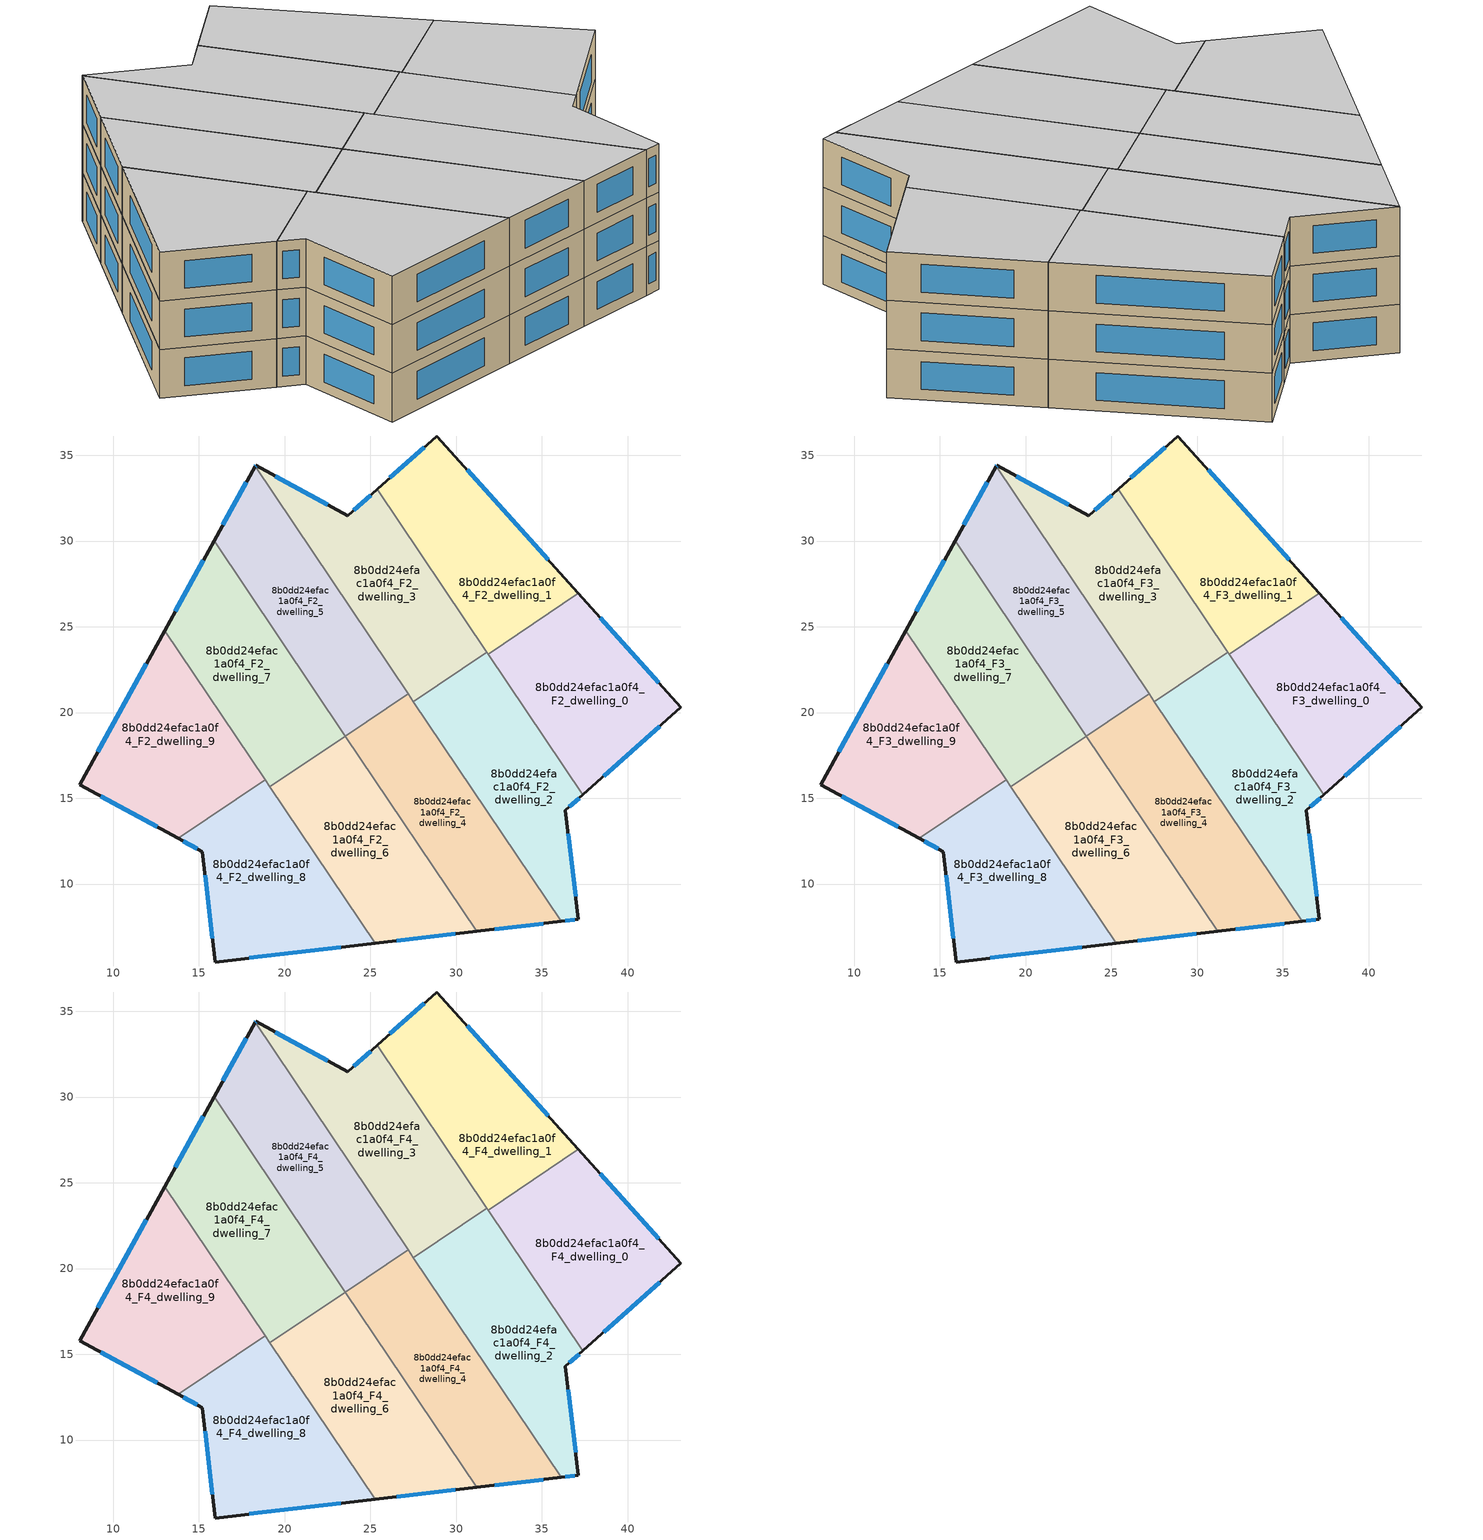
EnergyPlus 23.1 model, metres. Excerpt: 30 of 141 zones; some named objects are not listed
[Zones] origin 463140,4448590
8b0dd24efac1a0f4_F2_dwelling_0
 floor to 8b0dd24efac1a0f4_F1_dwelling_0 (EU_floor_Construction): 37.12,26.95 43.09,20.31 37.38,15.2 31.86,23.4 z6
 wall outside (EU_wall_Construction): 37.38,15.2 43.09,20.31 37.12,26.95 z6:9
 wall to 8b0dd24efac1a0f4_F2_dwelling_1 (EU_wall_Construction): 37.12,26.95 31.86,23.4 z6:9
 wall to 8b0dd24efac1a0f4_F2_dwelling_2 (EU_wall_Construction): 31.86,23.4 37.38,15.2 z6:9
 window (EU_Window_Construction): 41.82,21.73 38.4,25.52 / 38.6,16.29 41.87,19.21 z6.64:8.36
8b0dd24efac1a0f4_F2_dwelling_1
 floor to 8b0dd24efac1a0f4_F1_dwelling_1 (EU_floor_Construction): 28.87,36.13 37.12,26.95 31.86,23.4 25.39,33.01 z6
 wall outside (EU_wall_Construction): 37.12,26.95 28.87,36.13 25.39,33.01 z6:9
 wall to 8b0dd24efac1a0f4_F2_dwelling_3 (EU_wall_Construction): 25.39,33.01 31.78,23.51 z6:9
 wall to 8b0dd24efac1a0f4_F2_dwelling_2 (EU_wall_Construction): 31.78,23.51 31.86,23.4 z6:9
 window (EU_Window_Construction): 28.12,35.46 26.13,33.68 / 35.36,28.91 30.64,34.16 z6.64:8.36
8b0dd24efac1a0f4_F2_dwelling_2
 floor to 8b0dd24efac1a0f4_F1_dwelling_2 (EU_floor_Construction): 31.78,23.51 37.38,15.2 36.37,14.3 37.13,7.94 36.14,7.82 27.51,20.64 z6
 wall outside (EU_wall_Construction): 36.14,7.82 37.13,7.94 36.37,14.3 37.38,15.2 z6:9
 wall to 8b0dd24efac1a0f4_F2_dwelling_3 (EU_wall_Construction): 31.78,23.51 27.51,20.64 z6:9
 wall to 8b0dd24efac1a0f4_F2_dwelling_4 (EU_wall_Construction): 27.51,20.64 36.14,7.82 z6:9
 window (EU_Window_Construction): 36.35,7.85 36.91,7.91 / 36.59,14.49 37.16,15.01 / 36.96,9.3 36.54,12.94 z6.64:8.36
8b0dd24efac1a0f4_F2_dwelling_3
 floor to 8b0dd24efac1a0f4_F1_dwelling_3 (EU_floor_Construction): 25.39,33.01 31.78,23.51 27.51,20.64 18.28,34.36 18.3,34.41 23.67,31.48 z6
 wall outside (EU_wall_Construction): 25.39,33.01 23.67,31.48 18.3,34.41 18.28,34.36 z6:9
 wall to 8b0dd24efac1a0f4_F2_dwelling_5 (EU_wall_Construction): 18.28,34.36 27.2,21.09 z6:9
 wall to 8b0dd24efac1a0f4_F2_dwelling_4 (EU_wall_Construction): 27.21,21.09 27.51,20.64 z6:9
 window (EU_Window_Construction): 18.3,34.4 18.28,34.37 / 22.52,32.11 19.45,33.78 / 25.02,32.68 24.04,31.81 z6.64:8.36
8b0dd24efac1a0f4_F2_dwelling_4
 floor to 8b0dd24efac1a0f4_F1_dwelling_4 (EU_floor_Construction): 27.21,21.09 36.14,7.82 31.2,7.24 23.54,18.62 z6
 wall outside (EU_wall_Construction): 31.2,7.24 36.14,7.82 z6:9
 wall to 8b0dd24efac1a0f4_F2_dwelling_5 (EU_wall_Construction): 27.21,21.09 23.54,18.62 z6:9
 wall to 8b0dd24efac1a0f4_F2_dwelling_6 (EU_wall_Construction): 23.54,18.62 31.2,7.24 z6:9
 window (EU_Window_Construction): 32.26,7.37 35.08,7.7 z6.64:8.36
8b0dd24efac1a0f4_F2_dwelling_5
 floor to 8b0dd24efac1a0f4_F1_dwelling_5 (EU_floor_Construction): 18.28,34.36 27.21,21.09 23.54,18.62 15.88,30.01 z6
 wall outside (EU_wall_Construction): 18.28,34.36 15.88,30.01 z6:9
 wall to 8b0dd24efac1a0f4_F2_dwelling_7 (EU_wall_Construction): 15.88,30.01 23.54,18.63 z6:9
 window (EU_Window_Construction): 17.76,33.43 16.39,30.94 z6.64:8.36
8b0dd24efac1a0f4_F2_dwelling_6
 floor to 8b0dd24efac1a0f4_F1_dwelling_6 (EU_floor_Construction): 23.54,18.63 31.2,7.24 25.27,6.55 19.13,15.66 z6
 wall outside (EU_wall_Construction): 25.27,6.55 31.2,7.24 z6:9
 wall to 8b0dd24efac1a0f4_F2_dwelling_7 (EU_wall_Construction): 23.54,18.63 19.13,15.66 z6:9
 wall to 8b0dd24efac1a0f4_F2_dwelling_8 (EU_wall_Construction): 19.13,15.66 25.27,6.55 z6:9
 window (EU_Window_Construction): 26.54,6.7 29.93,7.09 z6.64:8.36
8b0dd24efac1a0f4_F2_dwelling_7
 floor to 8b0dd24efac1a0f4_F1_dwelling_7 (EU_floor_Construction): 15.88,30.01 23.54,18.63 19.13,15.66 13,24.78 z6
 wall outside (EU_wall_Construction): 15.88,30.01 13,24.78 z6:9
 wall to 8b0dd24efac1a0f4_F2_dwelling_9 (EU_wall_Construction): 13,24.78 18.86,16.07 z6:9
 wall to 8b0dd24efac1a0f4_F2_dwelling_8 (EU_wall_Construction): 18.86,16.07 19.13,15.66 z6:9
 window (EU_Window_Construction): 15.26,28.89 13.61,25.9 z6.64:8.36
8b0dd24efac1a0f4_F2_dwelling_8
 floor to 8b0dd24efac1a0f4_F1_dwelling_8 (EU_floor_Construction): 18.86,16.07 25.27,6.55 15.95,5.45 15.19,11.88 13.78,12.66 z6
 wall outside (EU_wall_Construction): 13.78,12.66 15.19,11.88 15.95,5.45 25.27,6.55 z6:9
 wall to 8b0dd24efac1a0f4_F2_dwelling_9 (EU_wall_Construction): 18.86,16.07 13.78,12.66 z6:9
 window (EU_Window_Construction): 14.09,12.49 14.89,12.05 / 17.95,5.69 23.27,6.31 / 15.35,10.51 15.79,6.83 z6.64:8.36
8b0dd24efac1a0f4_F2_dwelling_9
 floor to 8b0dd24efac1a0f4_F1_dwelling_9 (EU_floor_Construction): 13,24.78 18.86,16.07 13.78,12.66 8.05,15.8 z6
 wall outside (EU_wall_Construction): 13,24.78 8.05,15.8 13.78,12.66 z6:9
 window (EU_Window_Construction): 9.28,15.13 12.56,13.33 / 11.94,22.86 9.11,17.73 z6.64:8.36
8b0dd24efac1a0f4_F3_dwelling_0
 floor to 8b0dd24efac1a0f4_F2_dwelling_0 (EU_floor_Construction): 37.12,26.95 43.09,20.31 37.38,15.2 31.86,23.4 z9
 wall outside (EU_wall_Construction): 37.38,15.2 43.09,20.31 37.12,26.95 z9:12
 wall to 8b0dd24efac1a0f4_F3_dwelling_1 (EU_wall_Construction): 37.12,26.95 31.86,23.4 z9:12
 wall to 8b0dd24efac1a0f4_F3_dwelling_2 (EU_wall_Construction): 31.86,23.4 37.38,15.2 z9:12
 window (EU_Window_Construction): 41.82,21.73 38.4,25.52 / 38.6,16.29 41.87,19.21 z9.64:11.36
8b0dd24efac1a0f4_F3_dwelling_1
 floor to 8b0dd24efac1a0f4_F2_dwelling_1 (EU_floor_Construction): 28.87,36.13 37.12,26.95 31.86,23.4 25.39,33.01 z9
 wall outside (EU_wall_Construction): 37.12,26.95 28.87,36.13 25.39,33.01 z9:12
 wall to 8b0dd24efac1a0f4_F3_dwelling_3 (EU_wall_Construction): 25.39,33.01 31.78,23.51 z9:12
 wall to 8b0dd24efac1a0f4_F3_dwelling_2 (EU_wall_Construction): 31.78,23.51 31.86,23.4 z9:12
 window (EU_Window_Construction): 28.12,35.46 26.13,33.68 / 35.36,28.91 30.64,34.16 z9.64:11.36
8b0dd24efac1a0f4_F3_dwelling_2
 floor to 8b0dd24efac1a0f4_F2_dwelling_2 (EU_floor_Construction): 31.78,23.51 37.38,15.2 36.37,14.3 37.13,7.94 36.14,7.82 27.51,20.64 z9
 wall outside (EU_wall_Construction): 36.14,7.82 37.13,7.94 36.37,14.3 37.38,15.2 z9:12
 wall to 8b0dd24efac1a0f4_F3_dwelling_3 (EU_wall_Construction): 31.78,23.51 27.51,20.64 z9:12
 wall to 8b0dd24efac1a0f4_F3_dwelling_4 (EU_wall_Construction): 27.51,20.64 36.14,7.82 z9:12
 window (EU_Window_Construction): 36.35,7.85 36.91,7.91 / 36.59,14.49 37.16,15.01 / 36.96,9.3 36.54,12.94 z9.64:11.36
8b0dd24efac1a0f4_F3_dwelling_3
 floor to 8b0dd24efac1a0f4_F2_dwelling_3 (EU_floor_Construction): 25.39,33.01 31.78,23.51 27.51,20.64 18.28,34.36 18.3,34.41 23.67,31.48 z9
 wall outside (EU_wall_Construction): 25.39,33.01 23.67,31.48 18.3,34.41 18.28,34.36 z9:12
 wall to 8b0dd24efac1a0f4_F3_dwelling_5 (EU_wall_Construction): 18.28,34.36 27.2,21.09 z9:12
 wall to 8b0dd24efac1a0f4_F3_dwelling_4 (EU_wall_Construction): 27.21,21.09 27.51,20.64 z9:12
 window (EU_Window_Construction): 18.3,34.4 18.28,34.37 / 22.52,32.11 19.45,33.78 / 25.02,32.68 24.04,31.81 z9.64:11.36
8b0dd24efac1a0f4_F3_dwelling_4
 floor to 8b0dd24efac1a0f4_F2_dwelling_4 (EU_floor_Construction): 27.21,21.09 36.14,7.82 31.2,7.24 23.54,18.62 z9
 wall outside (EU_wall_Construction): 31.2,7.24 36.14,7.82 z9:12
 wall to 8b0dd24efac1a0f4_F3_dwelling_5 (EU_wall_Construction): 27.21,21.09 23.54,18.62 z9:12
 wall to 8b0dd24efac1a0f4_F3_dwelling_6 (EU_wall_Construction): 23.54,18.62 31.2,7.24 z9:12
 window (EU_Window_Construction): 32.26,7.37 35.08,7.7 z9.64:11.36
8b0dd24efac1a0f4_F3_dwelling_5
 floor to 8b0dd24efac1a0f4_F2_dwelling_5 (EU_floor_Construction): 18.28,34.36 27.21,21.09 23.54,18.62 15.88,30.01 z9
 wall outside (EU_wall_Construction): 18.28,34.36 15.88,30.01 z9:12
 wall to 8b0dd24efac1a0f4_F3_dwelling_7 (EU_wall_Construction): 15.88,30.01 23.54,18.63 z9:12
 window (EU_Window_Construction): 17.76,33.43 16.39,30.94 z9.64:11.36
8b0dd24efac1a0f4_F3_dwelling_6
 floor to 8b0dd24efac1a0f4_F2_dwelling_6 (EU_floor_Construction): 23.54,18.63 31.2,7.24 25.27,6.55 19.13,15.66 z9
 wall outside (EU_wall_Construction): 25.27,6.55 31.2,7.24 z9:12
 wall to 8b0dd24efac1a0f4_F3_dwelling_7 (EU_wall_Construction): 23.54,18.63 19.13,15.66 z9:12
 wall to 8b0dd24efac1a0f4_F3_dwelling_8 (EU_wall_Construction): 19.13,15.66 25.27,6.55 z9:12
 window (EU_Window_Construction): 26.54,6.7 29.93,7.09 z9.64:11.36
8b0dd24efac1a0f4_F3_dwelling_7
 floor to 8b0dd24efac1a0f4_F2_dwelling_7 (EU_floor_Construction): 15.88,30.01 23.54,18.63 19.13,15.66 13,24.78 z9
 wall outside (EU_wall_Construction): 15.88,30.01 13,24.78 z9:12
 wall to 8b0dd24efac1a0f4_F3_dwelling_9 (EU_wall_Construction): 13,24.78 18.86,16.07 z9:12
 wall to 8b0dd24efac1a0f4_F3_dwelling_8 (EU_wall_Construction): 18.86,16.07 19.13,15.66 z9:12
 window (EU_Window_Construction): 15.26,28.89 13.61,25.9 z9.64:11.36
8b0dd24efac1a0f4_F3_dwelling_8
 floor to 8b0dd24efac1a0f4_F2_dwelling_8 (EU_floor_Construction): 18.86,16.07 25.27,6.55 15.95,5.45 15.19,11.88 13.78,12.66 z9
 wall outside (EU_wall_Construction): 13.78,12.66 15.19,11.88 15.95,5.45 25.27,6.55 z9:12
 wall to 8b0dd24efac1a0f4_F3_dwelling_9 (EU_wall_Construction): 18.86,16.07 13.78,12.66 z9:12
 window (EU_Window_Construction): 14.09,12.49 14.89,12.05 / 17.95,5.69 23.27,6.31 / 15.35,10.51 15.79,6.83 z9.64:11.36
8b0dd24efac1a0f4_F3_dwelling_9
 floor to 8b0dd24efac1a0f4_F2_dwelling_9 (EU_floor_Construction): 13,24.78 18.86,16.07 13.78,12.66 8.05,15.8 z9
 wall outside (EU_wall_Construction): 13,24.78 8.05,15.8 13.78,12.66 z9:12
 window (EU_Window_Construction): 9.28,15.13 12.56,13.33 / 11.94,22.86 9.11,17.73 z9.64:11.36
8b0dd24efac1a0f4_F4_dwelling_0
 floor to 8b0dd24efac1a0f4_F3_dwelling_0 (EU_floor_Construction): 37.12,26.95 43.09,20.31 37.38,15.2 31.86,23.4 z12
 wall outside (EU_wall_Construction): 37.38,15.2 43.09,20.31 37.12,26.95 z12:15
 wall to 8b0dd24efac1a0f4_F4_dwelling_1 (EU_wall_Construction): 37.12,26.95 31.86,23.4 z12:15
 wall to 8b0dd24efac1a0f4_F4_dwelling_2 (EU_wall_Construction): 31.86,23.4 37.38,15.2 z12:15
 window (EU_Window_Construction): 41.82,21.73 38.4,25.52 / 38.6,16.29 41.87,19.21 z12.64:14.36
 ceiling to 8b0dd24efac1a0f4_F5_dwelling_0 (EU_floor_Construction): 43.09,20.31 37.12,26.95 31.86,23.4 37.38,15.2 z15
8b0dd24efac1a0f4_F4_dwelling_1
 floor to 8b0dd24efac1a0f4_F3_dwelling_1 (EU_floor_Construction): 28.87,36.13 37.12,26.95 31.86,23.4 25.39,33.01 z12
 wall outside (EU_wall_Construction): 37.12,26.95 28.87,36.13 25.39,33.01 z12:15
 wall to 8b0dd24efac1a0f4_F4_dwelling_3 (EU_wall_Construction): 25.39,33.01 31.78,23.51 z12:15
 wall to 8b0dd24efac1a0f4_F4_dwelling_2 (EU_wall_Construction): 31.78,23.51 31.86,23.4 z12:15
 window (EU_Window_Construction): 28.12,35.46 26.13,33.68 / 35.36,28.91 30.64,34.16 z12.64:14.36
 ceiling to 8b0dd24efac1a0f4_F5_dwelling_1 (EU_floor_Construction): 37.12,26.95 28.87,36.13 25.39,33.01 31.86,23.4 z15
8b0dd24efac1a0f4_F4_dwelling_2
 floor to 8b0dd24efac1a0f4_F3_dwelling_2 (EU_floor_Construction): 31.78,23.51 37.38,15.2 36.37,14.3 37.13,7.94 36.14,7.82 27.51,20.64 z12
 wall outside (EU_wall_Construction): 36.14,7.82 37.13,7.94 36.37,14.3 37.38,15.2 z12:15
 wall to 8b0dd24efac1a0f4_F4_dwelling_3 (EU_wall_Construction): 31.78,23.51 27.51,20.64 z12:15
 wall to 8b0dd24efac1a0f4_F4_dwelling_4 (EU_wall_Construction): 27.51,20.64 36.14,7.82 z12:15
 window (EU_Window_Construction): 36.35,7.85 36.91,7.91 / 36.59,14.49 37.16,15.01 / 36.96,9.3 36.54,12.94 z12.64:14.36
 ceiling to 8b0dd24efac1a0f4_F5_dwelling_2 (EU_floor_Construction): 37.13,7.94 36.37,14.3 37.38,15.2 31.78,23.51 27.51,20.64 36.14,7.82 z15
8b0dd24efac1a0f4_F4_dwelling_3
 floor to 8b0dd24efac1a0f4_F3_dwelling_3 (EU_floor_Construction): 25.39,33.01 31.78,23.51 27.51,20.64 18.28,34.36 18.3,34.41 23.67,31.48 z12
 wall outside (EU_wall_Construction): 25.39,33.01 23.67,31.48 18.3,34.41 18.28,34.36 z12:15
 wall to 8b0dd24efac1a0f4_F4_dwelling_5 (EU_wall_Construction): 18.28,34.36 27.2,21.09 z12:15
 wall to 8b0dd24efac1a0f4_F4_dwelling_4 (EU_wall_Construction): 27.21,21.09 27.51,20.64 z12:15
 window (EU_Window_Construction): 18.3,34.4 18.28,34.37 / 22.52,32.11 19.45,33.78 / 25.02,32.68 24.04,31.81 z12.64:14.36
 ceiling to 8b0dd24efac1a0f4_F5_dwelling_3 (EU_floor_Construction): 31.78,23.51 25.39,33.01 23.67,31.48 18.3,34.41 18.28,34.36 27.51,20.64 z15
8b0dd24efac1a0f4_F4_dwelling_4
 floor to 8b0dd24efac1a0f4_F3_dwelling_4 (EU_floor_Construction): 27.21,21.09 36.14,7.82 31.2,7.24 23.54,18.62 z12
 wall outside (EU_wall_Construction): 31.2,7.24 36.14,7.82 z12:15
 wall to 8b0dd24efac1a0f4_F4_dwelling_5 (EU_wall_Construction): 27.21,21.09 23.54,18.62 z12:15
 wall to 8b0dd24efac1a0f4_F4_dwelling_6 (EU_wall_Construction): 23.54,18.62 31.2,7.24 z12:15
 window (EU_Window_Construction): 32.26,7.37 35.08,7.7 z12.64:14.36
 ceiling to 8b0dd24efac1a0f4_F5_dwelling_4 (EU_floor_Construction): 36.14,7.82 27.21,21.09 23.54,18.62 31.2,7.24 z15
8b0dd24efac1a0f4_F4_dwelling_5
 floor to 8b0dd24efac1a0f4_F3_dwelling_5 (EU_floor_Construction): 18.28,34.36 27.21,21.09 23.54,18.62 15.88,30.01 z12
 wall outside (EU_wall_Construction): 18.28,34.36 15.88,30.01 z12:15
 wall to 8b0dd24efac1a0f4_F4_dwelling_7 (EU_wall_Construction): 15.88,30.01 23.54,18.63 z12:15
 window (EU_Window_Construction): 17.76,33.43 16.39,30.94 z12.64:14.36
 ceiling to 8b0dd24efac1a0f4_F5_dwelling_5 (EU_floor_Construction): 27.21,21.09 18.28,34.36 15.88,30.01 23.54,18.62 z15
8b0dd24efac1a0f4_F4_dwelling_6
 floor to 8b0dd24efac1a0f4_F3_dwelling_6 (EU_floor_Construction): 23.54,18.63 31.2,7.24 25.27,6.55 19.13,15.66 z12
 wall outside (EU_wall_Construction): 25.27,6.55 31.2,7.24 z12:15
 wall to 8b0dd24efac1a0f4_F4_dwelling_7 (EU_wall_Construction): 23.54,18.63 19.13,15.66 z12:15
 wall to 8b0dd24efac1a0f4_F4_dwelling_8 (EU_wall_Construction): 19.13,15.66 25.27,6.55 z12:15
 window (EU_Window_Construction): 26.54,6.7 29.93,7.09 z12.64:14.36
 ceiling to 8b0dd24efac1a0f4_F5_dwelling_6 (EU_floor_Construction): 31.2,7.24 23.54,18.63 19.13,15.66 25.27,6.55 z15
8b0dd24efac1a0f4_F4_dwelling_7
 floor to 8b0dd24efac1a0f4_F3_dwelling_7 (EU_floor_Construction): 15.88,30.01 23.54,18.63 19.13,15.66 13,24.78 z12
 wall outside (EU_wall_Construction): 15.88,30.01 13,24.78 z12:15
 wall to 8b0dd24efac1a0f4_F4_dwelling_9 (EU_wall_Construction): 13,24.78 18.86,16.07 z12:15
 wall to 8b0dd24efac1a0f4_F4_dwelling_8 (EU_wall_Construction): 18.86,16.07 19.13,15.66 z12:15
 window (EU_Window_Construction): 15.26,28.89 13.61,25.9 z12.64:14.36
 ceiling to 8b0dd24efac1a0f4_F5_dwelling_7 (EU_floor_Construction): 23.54,18.63 15.88,30.01 13,24.78 19.13,15.66 z15
8b0dd24efac1a0f4_F4_dwelling_8
 floor to 8b0dd24efac1a0f4_F3_dwelling_8 (EU_floor_Construction): 18.86,16.07 25.27,6.55 15.95,5.45 15.19,11.88 13.78,12.66 z12
 wall outside (EU_wall_Construction): 13.78,12.66 15.19,11.88 15.95,5.45 25.27,6.55 z12:15
 wall to 8b0dd24efac1a0f4_F4_dwelling_9 (EU_wall_Construction): 18.86,16.07 13.78,12.66 z12:15
 window (EU_Window_Construction): 14.09,12.49 14.89,12.05 / 17.95,5.69 23.27,6.31 / 15.35,10.51 15.79,6.83 z12.64:14.36
 ceiling to 8b0dd24efac1a0f4_F5_dwelling_8 (EU_floor_Construction): 25.27,6.55 18.86,16.07 13.78,12.66 15.19,11.88 15.95,5.45 z15
8b0dd24efac1a0f4_F4_dwelling_9
 floor to 8b0dd24efac1a0f4_F3_dwelling_9 (EU_floor_Construction): 13,24.78 18.86,16.07 13.78,12.66 8.05,15.8 z12
 wall outside (EU_wall_Construction): 13,24.78 8.05,15.8 13.78,12.66 z12:15
 window (EU_Window_Construction): 9.28,15.13 12.56,13.33 / 11.94,22.86 9.11,17.73 z12.64:14.36
 ceiling to 8b0dd24efac1a0f4_F5_dwelling_9 (EU_floor_Construction): 18.86,16.07 13,24.78 8.05,15.8 13.78,12.66 z15
[Building]
EU S2 Campaign: North Axis=0; Terrain=City; Solar Distribution=FullExterior
[Site:Location]
Yerevan-Zvartnots.Intl.AP: Latitude=40.15; Longitude=44.383; Time Zone=4; Elevation=854
[SizingPeriod:WeatherFileDays]
AnnualSizingPeriod: Begin Month=1; Begin Day of Month=1; End Month=12; End Day of Month=31; Day of Week for Start Day=Monday; Use Weather File Daylight Saving Period=No; Use Weather File Rain and Snow Indicators=No
[MATERIAL]
EU_InternalMass_Material: Roughness=MediumRough; Thickness=0.1; Conductivity=1; Density=1800; Specific Heat=900; Thermal Absorptance=0.9; Solar Absorptance=0.7; Visible Absorptance=0.7
[MATERIAL:NOMASS] Roughness=MediumRough; Thermal Absorptance=0.9; Solar Absorptance=0.7; Visible Absorptance=0.7
Name | Thermal Resistance
EU_wall_NoMass | 1.05043
EU_floor_NoMass | 0.478065
[WINDOWMATERIAL:SIMPLEGLAZINGSYSTEM]
EU_Window_SimpleGlazing: UFactor=2.5566; Solar Heat Gain Coefficient=0.75; Visible Transmittance=0.75
[CONSTRUCTION]
EU_wall_Construction: EU_wall_NoMass
EU_floor_Construction: EU_floor_NoMass
EU_Window_Construction: EU_Window_SimpleGlazing
EU_InternalMass_Construction: EU_InternalMass_Material
[ZONE] Type=1; Multiplier=1; Ceiling Height=autocalculate; Floor Area=autocalculate; Part of Total Floor Area=Yes
Name | Volume
8b0dd24efac1a0f4_F2_dwelling_0; 8b0dd24efac1a0f4_F3_dwelling_0; 8b0dd24efac1a0f4_F4_dwelling_0 | 196.861
8b0dd24efac1a0f4_F2_dwelling_1; 8b0dd24efac1a0f4_F3_dwelling_1; 8b0dd24efac1a0f4_F4_dwelling_1; 8b0dd24efac1a0f4_F2_dwelling_8; 8b0dd24efac1a0f4_F3_dwelling_8; 8b0dd24efac1a0f4_F4_dwelling_8 | 196.856
8b0dd24efac1a0f4_F2_dwelling_2; 8b0dd24efac1a0f4_F3_dwelling_2; 8b0dd24efac1a0f4_F4_dwelling_2 | 196.889
8b0dd24efac1a0f4_F2_dwelling_3; 8b0dd24efac1a0f4_F3_dwelling_3; 8b0dd24efac1a0f4_F4_dwelling_3 | 196.884
8b0dd24efac1a0f4_F2_dwelling_4; 8b0dd24efac1a0f4_F3_dwelling_4; 8b0dd24efac1a0f4_F4_dwelling_4 | 196.851
8b0dd24efac1a0f4_F2_dwelling_5; 8b0dd24efac1a0f4_F3_dwelling_5; 8b0dd24efac1a0f4_F4_dwelling_5 | 196.853
8b0dd24efac1a0f4_F2_dwelling_6; 8b0dd24efac1a0f4_F3_dwelling_6; 8b0dd24efac1a0f4_F4_dwelling_6; 8b0dd24efac1a0f4_F2_dwelling_7; 8b0dd24efac1a0f4_F3_dwelling_7; 8b0dd24efac1a0f4_F4_dwelling_7 | 196.865
8b0dd24efac1a0f4_F2_dwelling_9; 8b0dd24efac1a0f4_F3_dwelling_9; 8b0dd24efac1a0f4_F4_dwelling_9 | 196.855
[INTERNALMASS] Construction=EU_InternalMass_Construction
Name | Zone or ZoneList | Surface Area
8b0dd24efac1a0f4_F2_dwelling_0_EU_InternalMass | 8b0dd24efac1a0f4_F2_dwelling_0 | 65.6206
8b0dd24efac1a0f4_F2_dwelling_1_EU_InternalMass | 8b0dd24efac1a0f4_F2_dwelling_1 | 65.6186
8b0dd24efac1a0f4_F2_dwelling_2_EU_InternalMass | 8b0dd24efac1a0f4_F2_dwelling_2 | 65.6296
8b0dd24efac1a0f4_F2_dwelling_3_EU_InternalMass | 8b0dd24efac1a0f4_F2_dwelling_3 | 65.628
8b0dd24efac1a0f4_F2_dwelling_4_EU_InternalMass | 8b0dd24efac1a0f4_F2_dwelling_4 | 65.6169
8b0dd24efac1a0f4_F2_dwelling_5_EU_InternalMass | 8b0dd24efac1a0f4_F2_dwelling_5 | 65.6179
8b0dd24efac1a0f4_F2_dwelling_6_EU_InternalMass | 8b0dd24efac1a0f4_F2_dwelling_6 | 65.6219
8b0dd24efac1a0f4_F2_dwelling_7_EU_InternalMass | 8b0dd24efac1a0f4_F2_dwelling_7 | 65.6215
8b0dd24efac1a0f4_F2_dwelling_8_EU_InternalMass | 8b0dd24efac1a0f4_F2_dwelling_8 | 65.6186
8b0dd24efac1a0f4_F2_dwelling_9_EU_InternalMass | 8b0dd24efac1a0f4_F2_dwelling_9 | 65.6181
8b0dd24efac1a0f4_F3_dwelling_0_EU_InternalMass | 8b0dd24efac1a0f4_F3_dwelling_0 | 65.6206
8b0dd24efac1a0f4_F3_dwelling_1_EU_InternalMass | 8b0dd24efac1a0f4_F3_dwelling_1 | 65.6186
8b0dd24efac1a0f4_F3_dwelling_2_EU_InternalMass | 8b0dd24efac1a0f4_F3_dwelling_2 | 65.6296
8b0dd24efac1a0f4_F3_dwelling_3_EU_InternalMass | 8b0dd24efac1a0f4_F3_dwelling_3 | 65.628
8b0dd24efac1a0f4_F3_dwelling_4_EU_InternalMass | 8b0dd24efac1a0f4_F3_dwelling_4 | 65.6169
8b0dd24efac1a0f4_F3_dwelling_5_EU_InternalMass | 8b0dd24efac1a0f4_F3_dwelling_5 | 65.6179
8b0dd24efac1a0f4_F3_dwelling_6_EU_InternalMass | 8b0dd24efac1a0f4_F3_dwelling_6 | 65.6219
8b0dd24efac1a0f4_F3_dwelling_7_EU_InternalMass | 8b0dd24efac1a0f4_F3_dwelling_7 | 65.6215
8b0dd24efac1a0f4_F3_dwelling_8_EU_InternalMass | 8b0dd24efac1a0f4_F3_dwelling_8 | 65.6186
8b0dd24efac1a0f4_F3_dwelling_9_EU_InternalMass | 8b0dd24efac1a0f4_F3_dwelling_9 | 65.6181
8b0dd24efac1a0f4_F4_dwelling_0_EU_InternalMass | 8b0dd24efac1a0f4_F4_dwelling_0 | 65.6206
8b0dd24efac1a0f4_F4_dwelling_1_EU_InternalMass | 8b0dd24efac1a0f4_F4_dwelling_1 | 65.6186
8b0dd24efac1a0f4_F4_dwelling_2_EU_InternalMass | 8b0dd24efac1a0f4_F4_dwelling_2 | 65.6296
8b0dd24efac1a0f4_F4_dwelling_3_EU_InternalMass | 8b0dd24efac1a0f4_F4_dwelling_3 | 65.628
8b0dd24efac1a0f4_F4_dwelling_4_EU_InternalMass | 8b0dd24efac1a0f4_F4_dwelling_4 | 65.6169
8b0dd24efac1a0f4_F4_dwelling_5_EU_InternalMass | 8b0dd24efac1a0f4_F4_dwelling_5 | 65.6179
8b0dd24efac1a0f4_F4_dwelling_6_EU_InternalMass | 8b0dd24efac1a0f4_F4_dwelling_6 | 65.6219
8b0dd24efac1a0f4_F4_dwelling_7_EU_InternalMass | 8b0dd24efac1a0f4_F4_dwelling_7 | 65.6215
8b0dd24efac1a0f4_F4_dwelling_8_EU_InternalMass | 8b0dd24efac1a0f4_F4_dwelling_8 | 65.6186
8b0dd24efac1a0f4_F4_dwelling_9_EU_InternalMass | 8b0dd24efac1a0f4_F4_dwelling_9 | 65.6181
[OTHEREQUIPMENT] Fuel Type=Electricity; Design Level Calculation Method=Watts/Area; Power per Zone Floor Area=1; Fraction Latent=0; Fraction Radiant=0; Fraction Lost=0; Carbon Dioxide Generation Rate=0; EndUse Subcategory=EU_Step8_InternalGains
Name | Zone or ZoneList or Space or SpaceList | Schedule
EU_Step8_InternalGain_8b0dd24efac1a0f4_F2_dwelling_0_f000 | 8b0dd24efac1a0f4_F2_dwelling_0 | EU_Step8_GainSchedule_8b0dd24efac1a0f4_F2_dwelling_0_f000
EU_Step8_InternalGain_8b0dd24efac1a0f4_F2_dwelling_1_f000 | 8b0dd24efac1a0f4_F2_dwelling_1 | EU_Step8_GainSchedule_8b0dd24efac1a0f4_F2_dwelling_1_f000
EU_Step8_InternalGain_8b0dd24efac1a0f4_F2_dwelling_2_f000 | 8b0dd24efac1a0f4_F2_dwelling_2 | EU_Step8_GainSchedule_8b0dd24efac1a0f4_F2_dwelling_2_f000
EU_Step8_InternalGain_8b0dd24efac1a0f4_F2_dwelling_3_f000 | 8b0dd24efac1a0f4_F2_dwelling_3 | EU_Step8_GainSchedule_8b0dd24efac1a0f4_F2_dwelling_3_f000
EU_Step8_InternalGain_8b0dd24efac1a0f4_F2_dwelling_4_f000 | 8b0dd24efac1a0f4_F2_dwelling_4 | EU_Step8_GainSchedule_8b0dd24efac1a0f4_F2_dwelling_4_f000
EU_Step8_InternalGain_8b0dd24efac1a0f4_F2_dwelling_5_f000 | 8b0dd24efac1a0f4_F2_dwelling_5 | EU_Step8_GainSchedule_8b0dd24efac1a0f4_F2_dwelling_5_f000
EU_Step8_InternalGain_8b0dd24efac1a0f4_F2_dwelling_6_f000 | 8b0dd24efac1a0f4_F2_dwelling_6 | EU_Step8_GainSchedule_8b0dd24efac1a0f4_F2_dwelling_6_f000
EU_Step8_InternalGain_8b0dd24efac1a0f4_F2_dwelling_7_f000 | 8b0dd24efac1a0f4_F2_dwelling_7 | EU_Step8_GainSchedule_8b0dd24efac1a0f4_F2_dwelling_7_f000
EU_Step8_InternalGain_8b0dd24efac1a0f4_F2_dwelling_8_f000 | 8b0dd24efac1a0f4_F2_dwelling_8 | EU_Step8_GainSchedule_8b0dd24efac1a0f4_F2_dwelling_8_f000
EU_Step8_InternalGain_8b0dd24efac1a0f4_F2_dwelling_9_f000 | 8b0dd24efac1a0f4_F2_dwelling_9 | EU_Step8_GainSchedule_8b0dd24efac1a0f4_F2_dwelling_9_f000
EU_Step8_InternalGain_8b0dd24efac1a0f4_F3_dwelling_0_f000 | 8b0dd24efac1a0f4_F3_dwelling_0 | EU_Step8_GainSchedule_8b0dd24efac1a0f4_F3_dwelling_0_f000
EU_Step8_InternalGain_8b0dd24efac1a0f4_F3_dwelling_1_f000 | 8b0dd24efac1a0f4_F3_dwelling_1 | EU_Step8_GainSchedule_8b0dd24efac1a0f4_F3_dwelling_1_f000
EU_Step8_InternalGain_8b0dd24efac1a0f4_F3_dwelling_2_f000 | 8b0dd24efac1a0f4_F3_dwelling_2 | EU_Step8_GainSchedule_8b0dd24efac1a0f4_F3_dwelling_2_f000
EU_Step8_InternalGain_8b0dd24efac1a0f4_F3_dwelling_3_f000 | 8b0dd24efac1a0f4_F3_dwelling_3 | EU_Step8_GainSchedule_8b0dd24efac1a0f4_F3_dwelling_3_f000
EU_Step8_InternalGain_8b0dd24efac1a0f4_F3_dwelling_4_f000 | 8b0dd24efac1a0f4_F3_dwelling_4 | EU_Step8_GainSchedule_8b0dd24efac1a0f4_F3_dwelling_4_f000
EU_Step8_InternalGain_8b0dd24efac1a0f4_F3_dwelling_5_f000 | 8b0dd24efac1a0f4_F3_dwelling_5 | EU_Step8_GainSchedule_8b0dd24efac1a0f4_F3_dwelling_5_f000
EU_Step8_InternalGain_8b0dd24efac1a0f4_F3_dwelling_6_f000 | 8b0dd24efac1a0f4_F3_dwelling_6 | EU_Step8_GainSchedule_8b0dd24efac1a0f4_F3_dwelling_6_f000
EU_Step8_InternalGain_8b0dd24efac1a0f4_F3_dwelling_7_f000 | 8b0dd24efac1a0f4_F3_dwelling_7 | EU_Step8_GainSchedule_8b0dd24efac1a0f4_F3_dwelling_7_f000
EU_Step8_InternalGain_8b0dd24efac1a0f4_F3_dwelling_8_f000 | 8b0dd24efac1a0f4_F3_dwelling_8 | EU_Step8_GainSchedule_8b0dd24efac1a0f4_F3_dwelling_8_f000
EU_Step8_InternalGain_8b0dd24efac1a0f4_F3_dwelling_9_f000 | 8b0dd24efac1a0f4_F3_dwelling_9 | EU_Step8_GainSchedule_8b0dd24efac1a0f4_F3_dwelling_9_f000
EU_Step8_InternalGain_8b0dd24efac1a0f4_F4_dwelling_0_f000 | 8b0dd24efac1a0f4_F4_dwelling_0 | EU_Step8_GainSchedule_8b0dd24efac1a0f4_F4_dwelling_0_f000
EU_Step8_InternalGain_8b0dd24efac1a0f4_F4_dwelling_1_f000 | 8b0dd24efac1a0f4_F4_dwelling_1 | EU_Step8_GainSchedule_8b0dd24efac1a0f4_F4_dwelling_1_f000
EU_Step8_InternalGain_8b0dd24efac1a0f4_F4_dwelling_2_f000 | 8b0dd24efac1a0f4_F4_dwelling_2 | EU_Step8_GainSchedule_8b0dd24efac1a0f4_F4_dwelling_2_f000
EU_Step8_InternalGain_8b0dd24efac1a0f4_F4_dwelling_3_f000 | 8b0dd24efac1a0f4_F4_dwelling_3 | EU_Step8_GainSchedule_8b0dd24efac1a0f4_F4_dwelling_3_f000
EU_Step8_InternalGain_8b0dd24efac1a0f4_F4_dwelling_4_f000 | 8b0dd24efac1a0f4_F4_dwelling_4 | EU_Step8_GainSchedule_8b0dd24efac1a0f4_F4_dwelling_4_f000
EU_Step8_InternalGain_8b0dd24efac1a0f4_F4_dwelling_5_f000 | 8b0dd24efac1a0f4_F4_dwelling_5 | EU_Step8_GainSchedule_8b0dd24efac1a0f4_F4_dwelling_5_f000
EU_Step8_InternalGain_8b0dd24efac1a0f4_F4_dwelling_6_f000 | 8b0dd24efac1a0f4_F4_dwelling_6 | EU_Step8_GainSchedule_8b0dd24efac1a0f4_F4_dwelling_6_f000
EU_Step8_InternalGain_8b0dd24efac1a0f4_F4_dwelling_7_f000 | 8b0dd24efac1a0f4_F4_dwelling_7 | EU_Step8_GainSchedule_8b0dd24efac1a0f4_F4_dwelling_7_f000
EU_Step8_InternalGain_8b0dd24efac1a0f4_F4_dwelling_8_f000 | 8b0dd24efac1a0f4_F4_dwelling_8 | EU_Step8_GainSchedule_8b0dd24efac1a0f4_F4_dwelling_8_f000
EU_Step8_InternalGain_8b0dd24efac1a0f4_F4_dwelling_9_f000 | 8b0dd24efac1a0f4_F4_dwelling_9 | EU_Step8_GainSchedule_8b0dd24efac1a0f4_F4_dwelling_9_f000
[ZONEVENTILATION:DESIGNFLOWRATE] Schedule=EU_AlwaysOn; Design Flow Rate Calculation Method=AirChanges/Hour; Air Changes per Hour=0.557805; Ventilation Type=Natural; Fan Pressure Rise=0; Fan Total Efficiency=1; Constant Term Coefficient=1; Temperature Term Coefficient=0; Velocity Term Coefficient=0; Velocity Squared Term Coefficient=0; Minimum Indoor Temperature=-100; Maximum Indoor Temperature=100; Delta Temperature=-100; Minimum Outdoor Temperature=-100; Maximum Outdoor Temperature=100; Maximum Wind Speed=40
Name | Zone or ZoneList or Space or SpaceList
EU_ConstantAir_8b0dd24efac1a0f4_F2_dwelling_0 | 8b0dd24efac1a0f4_F2_dwelling_0
EU_ConstantAir_8b0dd24efac1a0f4_F2_dwelling_1 | 8b0dd24efac1a0f4_F2_dwelling_1
EU_ConstantAir_8b0dd24efac1a0f4_F2_dwelling_2 | 8b0dd24efac1a0f4_F2_dwelling_2
EU_ConstantAir_8b0dd24efac1a0f4_F2_dwelling_3 | 8b0dd24efac1a0f4_F2_dwelling_3
EU_ConstantAir_8b0dd24efac1a0f4_F2_dwelling_4 | 8b0dd24efac1a0f4_F2_dwelling_4
EU_ConstantAir_8b0dd24efac1a0f4_F2_dwelling_5 | 8b0dd24efac1a0f4_F2_dwelling_5
EU_ConstantAir_8b0dd24efac1a0f4_F2_dwelling_6 | 8b0dd24efac1a0f4_F2_dwelling_6
EU_ConstantAir_8b0dd24efac1a0f4_F2_dwelling_7 | 8b0dd24efac1a0f4_F2_dwelling_7
EU_ConstantAir_8b0dd24efac1a0f4_F2_dwelling_8 | 8b0dd24efac1a0f4_F2_dwelling_8
EU_ConstantAir_8b0dd24efac1a0f4_F2_dwelling_9 | 8b0dd24efac1a0f4_F2_dwelling_9
EU_ConstantAir_8b0dd24efac1a0f4_F3_dwelling_0 | 8b0dd24efac1a0f4_F3_dwelling_0
EU_ConstantAir_8b0dd24efac1a0f4_F3_dwelling_1 | 8b0dd24efac1a0f4_F3_dwelling_1
EU_ConstantAir_8b0dd24efac1a0f4_F3_dwelling_2 | 8b0dd24efac1a0f4_F3_dwelling_2
EU_ConstantAir_8b0dd24efac1a0f4_F3_dwelling_3 | 8b0dd24efac1a0f4_F3_dwelling_3
EU_ConstantAir_8b0dd24efac1a0f4_F3_dwelling_4 | 8b0dd24efac1a0f4_F3_dwelling_4
EU_ConstantAir_8b0dd24efac1a0f4_F3_dwelling_5 | 8b0dd24efac1a0f4_F3_dwelling_5
EU_ConstantAir_8b0dd24efac1a0f4_F3_dwelling_6 | 8b0dd24efac1a0f4_F3_dwelling_6
EU_ConstantAir_8b0dd24efac1a0f4_F3_dwelling_7 | 8b0dd24efac1a0f4_F3_dwelling_7
EU_ConstantAir_8b0dd24efac1a0f4_F3_dwelling_8 | 8b0dd24efac1a0f4_F3_dwelling_8
EU_ConstantAir_8b0dd24efac1a0f4_F3_dwelling_9 | 8b0dd24efac1a0f4_F3_dwelling_9
EU_ConstantAir_8b0dd24efac1a0f4_F4_dwelling_0 | 8b0dd24efac1a0f4_F4_dwelling_0
EU_ConstantAir_8b0dd24efac1a0f4_F4_dwelling_1 | 8b0dd24efac1a0f4_F4_dwelling_1
EU_ConstantAir_8b0dd24efac1a0f4_F4_dwelling_2 | 8b0dd24efac1a0f4_F4_dwelling_2
EU_ConstantAir_8b0dd24efac1a0f4_F4_dwelling_3 | 8b0dd24efac1a0f4_F4_dwelling_3
EU_ConstantAir_8b0dd24efac1a0f4_F4_dwelling_4 | 8b0dd24efac1a0f4_F4_dwelling_4
EU_ConstantAir_8b0dd24efac1a0f4_F4_dwelling_5 | 8b0dd24efac1a0f4_F4_dwelling_5
EU_ConstantAir_8b0dd24efac1a0f4_F4_dwelling_6 | 8b0dd24efac1a0f4_F4_dwelling_6
EU_ConstantAir_8b0dd24efac1a0f4_F4_dwelling_7 | 8b0dd24efac1a0f4_F4_dwelling_7
EU_ConstantAir_8b0dd24efac1a0f4_F4_dwelling_8 | 8b0dd24efac1a0f4_F4_dwelling_8
EU_ConstantAir_8b0dd24efac1a0f4_F4_dwelling_9 | 8b0dd24efac1a0f4_F4_dwelling_9
[HVACTEMPLATE:ZONE:IDEALLOADSAIRSYSTEM] System Availability Schedule=EU_AlwaysOn; Maximum Heating Supply Air Temperature=50; Minimum Cooling Supply Air Temperature=13; Maximum Heating Supply Air Humidity Ratio=0.0156; Minimum Cooling Supply Air Humidity Ratio=0.0077; Heating Limit=NoLimit; Cooling Limit=NoLimit; Heating Availability Schedule=EU_AlwaysOn; Cooling Availability Schedule=EU_CoolingOff; Dehumidification Control Type=ConstantSensibleHeatRatio; Cooling Sensible Heat Ratio=0.7; Dehumidification Setpoint=60; Humidification Control Type=None; Humidification Setpoint=30; Outdoor Air Method=None; Outdoor Air Flow Rate per Person=0.00944; Outdoor Air Flow Rate per Zone Floor Area=0; Outdoor Air Flow Rate per Zone=0; Demand Controlled Ventilation Type=None; Outdoor Air Economizer Type=NoEconomizer; Heat Recovery Type=None; Sensible Heat Recovery Effectiveness=0.7; Latent Heat Recovery Effectiveness=0.65
Name | Template Thermostat
8b0dd24efac1a0f4_F2_dwelling_0 | EU_HeatOnly_8b0dd24efac1a0f4_F2_dwelling_0
8b0dd24efac1a0f4_F2_dwelling_1 | EU_HeatOnly_8b0dd24efac1a0f4_F2_dwelling_1
8b0dd24efac1a0f4_F2_dwelling_2 | EU_HeatOnly_8b0dd24efac1a0f4_F2_dwelling_2
8b0dd24efac1a0f4_F2_dwelling_3 | EU_HeatOnly_8b0dd24efac1a0f4_F2_dwelling_3
8b0dd24efac1a0f4_F2_dwelling_4 | EU_HeatOnly_8b0dd24efac1a0f4_F2_dwelling_4
8b0dd24efac1a0f4_F2_dwelling_5 | EU_HeatOnly_8b0dd24efac1a0f4_F2_dwelling_5
8b0dd24efac1a0f4_F2_dwelling_6 | EU_HeatOnly_8b0dd24efac1a0f4_F2_dwelling_6
8b0dd24efac1a0f4_F2_dwelling_7 | EU_HeatOnly_8b0dd24efac1a0f4_F2_dwelling_7
8b0dd24efac1a0f4_F2_dwelling_8 | EU_HeatOnly_8b0dd24efac1a0f4_F2_dwelling_8
8b0dd24efac1a0f4_F2_dwelling_9 | EU_HeatOnly_8b0dd24efac1a0f4_F2_dwelling_9
8b0dd24efac1a0f4_F3_dwelling_0 | EU_HeatOnly_8b0dd24efac1a0f4_F3_dwelling_0
8b0dd24efac1a0f4_F3_dwelling_1 | EU_HeatOnly_8b0dd24efac1a0f4_F3_dwelling_1
8b0dd24efac1a0f4_F3_dwelling_2 | EU_HeatOnly_8b0dd24efac1a0f4_F3_dwelling_2
8b0dd24efac1a0f4_F3_dwelling_3 | EU_HeatOnly_8b0dd24efac1a0f4_F3_dwelling_3
8b0dd24efac1a0f4_F3_dwelling_4 | EU_HeatOnly_8b0dd24efac1a0f4_F3_dwelling_4
8b0dd24efac1a0f4_F3_dwelling_5 | EU_HeatOnly_8b0dd24efac1a0f4_F3_dwelling_5
8b0dd24efac1a0f4_F3_dwelling_6 | EU_HeatOnly_8b0dd24efac1a0f4_F3_dwelling_6
8b0dd24efac1a0f4_F3_dwelling_7 | EU_HeatOnly_8b0dd24efac1a0f4_F3_dwelling_7
8b0dd24efac1a0f4_F3_dwelling_8 | EU_HeatOnly_8b0dd24efac1a0f4_F3_dwelling_8
8b0dd24efac1a0f4_F3_dwelling_9 | EU_HeatOnly_8b0dd24efac1a0f4_F3_dwelling_9
8b0dd24efac1a0f4_F4_dwelling_0 | EU_HeatOnly_8b0dd24efac1a0f4_F4_dwelling_0
8b0dd24efac1a0f4_F4_dwelling_1 | EU_HeatOnly_8b0dd24efac1a0f4_F4_dwelling_1
8b0dd24efac1a0f4_F4_dwelling_2 | EU_HeatOnly_8b0dd24efac1a0f4_F4_dwelling_2
8b0dd24efac1a0f4_F4_dwelling_3 | EU_HeatOnly_8b0dd24efac1a0f4_F4_dwelling_3
8b0dd24efac1a0f4_F4_dwelling_4 | EU_HeatOnly_8b0dd24efac1a0f4_F4_dwelling_4
8b0dd24efac1a0f4_F4_dwelling_5 | EU_HeatOnly_8b0dd24efac1a0f4_F4_dwelling_5
8b0dd24efac1a0f4_F4_dwelling_6 | EU_HeatOnly_8b0dd24efac1a0f4_F4_dwelling_6
8b0dd24efac1a0f4_F4_dwelling_7 | EU_HeatOnly_8b0dd24efac1a0f4_F4_dwelling_7
8b0dd24efac1a0f4_F4_dwelling_8 | EU_HeatOnly_8b0dd24efac1a0f4_F4_dwelling_8
8b0dd24efac1a0f4_F4_dwelling_9 | EU_HeatOnly_8b0dd24efac1a0f4_F4_dwelling_9
[SIZING:ZONE] Zone Cooling Design Supply Air Temperature Input Method=SupplyAirTemperature; Zone Cooling Design Supply Air Temperature=13; Zone Heating Design Supply Air Temperature Input Method=SupplyAirTemperature; Zone Heating Design Supply Air Temperature=50; Zone Cooling Design Supply Air Humidity Ratio=0.008; Zone Heating Design Supply Air Humidity Ratio=0.008; Cooling Design Air Flow Method=DesignDay; Cooling Design Air Flow Rate=0; Cooling Minimum Air Flow per Zone Floor Area=0.000762; Cooling Minimum Air Flow=0; Cooling Minimum Air Flow Fraction=0.2; Heating Design Air Flow Method=DesignDay; Heating Design Air Flow Rate=0; Heating Maximum Air Flow per Zone Floor Area=0.002032; Heating Maximum Air Flow=0.141576; Heating Maximum Air Flow Fraction=0.3; Account for Dedicated Outdoor Air System=No; Dedicated Outdoor Air System Control Strategy=NeutralSupplyAir; Dedicated Outdoor Air Low Setpoint Temperature for Design=autosize; Dedicated Outdoor Air High Setpoint Temperature for Design=autosize; Zone Load Sizing Method=Sensible Load Only No Latent Load; Zone Latent Cooling Design Supply Air Humidity Ratio Input Method=HumidityRatioDifference; Zone Cooling Design Supply Air Humidity Ratio Difference=0.005; Zone Latent Heating Design Supply Air Humidity Ratio Input Method=HumidityRatioDifference; Zone Humidification Design Supply Air Humidity Ratio Difference=0.005
8b0dd24efac1a0f4_F2_dwelling_0; 8b0dd24efac1a0f4_F2_dwelling_1; 8b0dd24efac1a0f4_F2_dwelling_2; 8b0dd24efac1a0f4_F2_dwelling_3; 8b0dd24efac1a0f4_F2_dwelling_4; 8b0dd24efac1a0f4_F2_dwelling_5; 8b0dd24efac1a0f4_F2_dwelling_6; 8b0dd24efac1a0f4_F2_dwelling_7; 8b0dd24efac1a0f4_F2_dwelling_8; 8b0dd24efac1a0f4_F2_dwelling_9; 8b0dd24efac1a0f4_F3_dwelling_0; 8b0dd24efac1a0f4_F3_dwelling_1; 8b0dd24efac1a0f4_F3_dwelling_2; 8b0dd24efac1a0f4_F3_dwelling_3; 8b0dd24efac1a0f4_F3_dwelling_4; 8b0dd24efac1a0f4_F3_dwelling_5; 8b0dd24efac1a0f4_F3_dwelling_6; 8b0dd24efac1a0f4_F3_dwelling_7; 8b0dd24efac1a0f4_F3_dwelling_8; 8b0dd24efac1a0f4_F3_dwelling_9; 8b0dd24efac1a0f4_F4_dwelling_0; 8b0dd24efac1a0f4_F4_dwelling_1; 8b0dd24efac1a0f4_F4_dwelling_2; 8b0dd24efac1a0f4_F4_dwelling_3; 8b0dd24efac1a0f4_F4_dwelling_4; 8b0dd24efac1a0f4_F4_dwelling_5; 8b0dd24efac1a0f4_F4_dwelling_6; 8b0dd24efac1a0f4_F4_dwelling_7; 8b0dd24efac1a0f4_F4_dwelling_8; 8b0dd24efac1a0f4_F4_dwelling_9
[SCHEDULE:CONSTANT]
Name | Hourly Value
EU_AlwaysOn | 1
EU_CoolingOff | 0
[SCHEDULE:FILE] Column Number=1; Rows to Skip at Top=0; Number of Hours of Data=8760; Column Separator=Comma; Interpolate to Timestep=No; Minutes per Item=60; Adjust Schedule for Daylight Savings=Yes
Name | File
EU_Step8_GainSchedule_8b0dd24efac1a0f4_F2_dwelling_0_f000 | ../../schedules/8b0dd24efac1a0f4/8b0dd24efac1a0f4_F2_dwelling_0_f000_gain.csv
EU_Step8_GainSchedule_8b0dd24efac1a0f4_F2_dwelling_1_f000 | ../../schedules/8b0dd24efac1a0f4/8b0dd24efac1a0f4_F2_dwelling_1_f000_gain.csv
EU_Step8_GainSchedule_8b0dd24efac1a0f4_F2_dwelling_2_f000 | ../../schedules/8b0dd24efac1a0f4/8b0dd24efac1a0f4_F2_dwelling_2_f000_gain.csv
EU_Step8_GainSchedule_8b0dd24efac1a0f4_F2_dwelling_3_f000 | ../../schedules/8b0dd24efac1a0f4/8b0dd24efac1a0f4_F2_dwelling_3_f000_gain.csv
EU_Step8_GainSchedule_8b0dd24efac1a0f4_F2_dwelling_4_f000 | ../../schedules/8b0dd24efac1a0f4/8b0dd24efac1a0f4_F2_dwelling_4_f000_gain.csv
EU_Step8_GainSchedule_8b0dd24efac1a0f4_F2_dwelling_5_f000 | ../../schedules/8b0dd24efac1a0f4/8b0dd24efac1a0f4_F2_dwelling_5_f000_gain.csv
EU_Step8_GainSchedule_8b0dd24efac1a0f4_F2_dwelling_6_f000 | ../../schedules/8b0dd24efac1a0f4/8b0dd24efac1a0f4_F2_dwelling_6_f000_gain.csv
EU_Step8_GainSchedule_8b0dd24efac1a0f4_F2_dwelling_7_f000 | ../../schedules/8b0dd24efac1a0f4/8b0dd24efac1a0f4_F2_dwelling_7_f000_gain.csv
EU_Step8_GainSchedule_8b0dd24efac1a0f4_F2_dwelling_8_f000 | ../../schedules/8b0dd24efac1a0f4/8b0dd24efac1a0f4_F2_dwelling_8_f000_gain.csv
EU_Step8_GainSchedule_8b0dd24efac1a0f4_F2_dwelling_9_f000 | ../../schedules/8b0dd24efac1a0f4/8b0dd24efac1a0f4_F2_dwelling_9_f000_gain.csv
EU_Step8_GainSchedule_8b0dd24efac1a0f4_F3_dwelling_0_f000 | ../../schedules/8b0dd24efac1a0f4/8b0dd24efac1a0f4_F3_dwelling_0_f000_gain.csv
EU_Step8_GainSchedule_8b0dd24efac1a0f4_F3_dwelling_1_f000 | ../../schedules/8b0dd24efac1a0f4/8b0dd24efac1a0f4_F3_dwelling_1_f000_gain.csv
EU_Step8_GainSchedule_8b0dd24efac1a0f4_F3_dwelling_2_f000 | ../../schedules/8b0dd24efac1a0f4/8b0dd24efac1a0f4_F3_dwelling_2_f000_gain.csv
EU_Step8_GainSchedule_8b0dd24efac1a0f4_F3_dwelling_3_f000 | ../../schedules/8b0dd24efac1a0f4/8b0dd24efac1a0f4_F3_dwelling_3_f000_gain.csv
EU_Step8_GainSchedule_8b0dd24efac1a0f4_F3_dwelling_4_f000 | ../../schedules/8b0dd24efac1a0f4/8b0dd24efac1a0f4_F3_dwelling_4_f000_gain.csv
EU_Step8_GainSchedule_8b0dd24efac1a0f4_F3_dwelling_5_f000 | ../../schedules/8b0dd24efac1a0f4/8b0dd24efac1a0f4_F3_dwelling_5_f000_gain.csv
EU_Step8_GainSchedule_8b0dd24efac1a0f4_F3_dwelling_6_f000 | ../../schedules/8b0dd24efac1a0f4/8b0dd24efac1a0f4_F3_dwelling_6_f000_gain.csv
EU_Step8_GainSchedule_8b0dd24efac1a0f4_F3_dwelling_7_f000 | ../../schedules/8b0dd24efac1a0f4/8b0dd24efac1a0f4_F3_dwelling_7_f000_gain.csv
EU_Step8_GainSchedule_8b0dd24efac1a0f4_F3_dwelling_8_f000 | ../../schedules/8b0dd24efac1a0f4/8b0dd24efac1a0f4_F3_dwelling_8_f000_gain.csv
EU_Step8_GainSchedule_8b0dd24efac1a0f4_F3_dwelling_9_f000 | ../../schedules/8b0dd24efac1a0f4/8b0dd24efac1a0f4_F3_dwelling_9_f000_gain.csv
EU_Step8_GainSchedule_8b0dd24efac1a0f4_F4_dwelling_0_f000 | ../../schedules/8b0dd24efac1a0f4/8b0dd24efac1a0f4_F4_dwelling_0_f000_gain.csv
EU_Step8_GainSchedule_8b0dd24efac1a0f4_F4_dwelling_1_f000 | ../../schedules/8b0dd24efac1a0f4/8b0dd24efac1a0f4_F4_dwelling_1_f000_gain.csv
EU_Step8_GainSchedule_8b0dd24efac1a0f4_F4_dwelling_2_f000 | ../../schedules/8b0dd24efac1a0f4/8b0dd24efac1a0f4_F4_dwelling_2_f000_gain.csv
EU_Step8_GainSchedule_8b0dd24efac1a0f4_F4_dwelling_3_f000 | ../../schedules/8b0dd24efac1a0f4/8b0dd24efac1a0f4_F4_dwelling_3_f000_gain.csv
EU_Step8_GainSchedule_8b0dd24efac1a0f4_F4_dwelling_4_f000 | ../../schedules/8b0dd24efac1a0f4/8b0dd24efac1a0f4_F4_dwelling_4_f000_gain.csv
EU_Step8_GainSchedule_8b0dd24efac1a0f4_F4_dwelling_5_f000 | ../../schedules/8b0dd24efac1a0f4/8b0dd24efac1a0f4_F4_dwelling_5_f000_gain.csv
EU_Step8_GainSchedule_8b0dd24efac1a0f4_F4_dwelling_6_f000 | ../../schedules/8b0dd24efac1a0f4/8b0dd24efac1a0f4_F4_dwelling_6_f000_gain.csv
EU_Step8_GainSchedule_8b0dd24efac1a0f4_F4_dwelling_7_f000 | ../../schedules/8b0dd24efac1a0f4/8b0dd24efac1a0f4_F4_dwelling_7_f000_gain.csv
EU_Step8_GainSchedule_8b0dd24efac1a0f4_F4_dwelling_8_f000 | ../../schedules/8b0dd24efac1a0f4/8b0dd24efac1a0f4_F4_dwelling_8_f000_gain.csv
EU_Step8_GainSchedule_8b0dd24efac1a0f4_F4_dwelling_9_f000 | ../../schedules/8b0dd24efac1a0f4/8b0dd24efac1a0f4_F4_dwelling_9_f000_gain.csv
